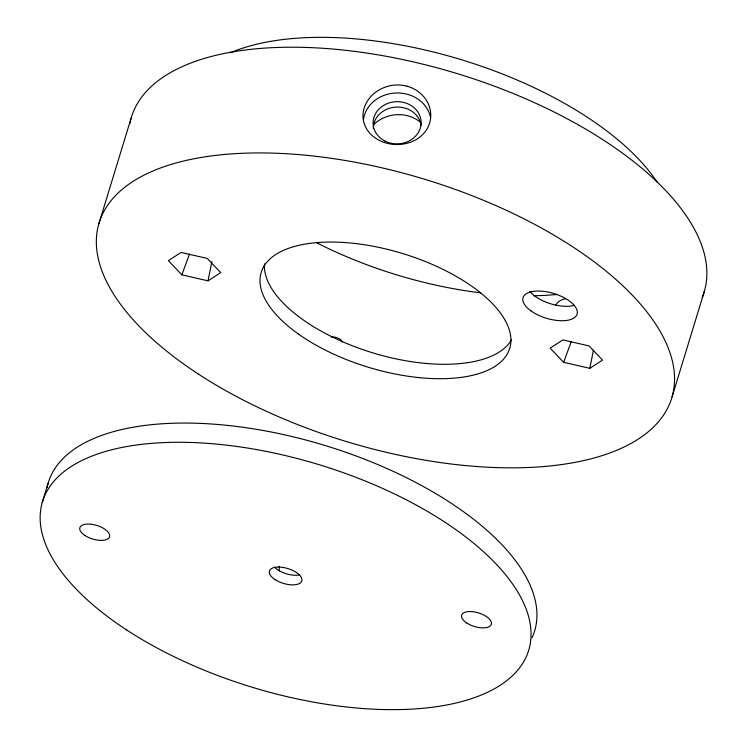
<?xml version="1.0" encoding="UTF-8"?>
<svg xmlns="http://www.w3.org/2000/svg" width="747" height="747" viewBox="0 0 747 747"><rect width="100%" height="100%" fill="white"/><g stroke="black" fill="none" stroke-linecap="round" stroke-linejoin="round"><path stroke-width="1.12" d="M208.021 280.844L220.729 272.636L207.274 258.434L181.091 252.439L168.374 260.638L181.838 274.84L208.021 280.844L211.868 261.553M589.803 368.327L602.521 360.119L589.056 345.917L562.883 339.913L550.166 348.121L563.63 362.323L589.803 368.327L593.435 350.166M98.809 223.904L131.127 118.194M42.224 502.535L48.107 483.318M672.085 396.862L704.412 291.153M181.838 274.84L189.505 254.055M563.63 362.323L571.296 341.528M407.068 86.222L404.043 85.531A33.914 29.675 -4.7 0 0 391.605 85.419L388.533 86.101A33.951 29.413 -10 0 0 374.77 92.899L372.501 94.869A33.69 28.816 -15 0 0 364.004 122.938L364.919 125.496A33.951 29.413 -10 0 0 373.295 136.505L375.638 138.232A33.914 29.675 -4.7 0 0 386.619 143.172L389.645 143.863A33.914 29.908 0.9 0 0 402.091 144.227L405.163 143.732A33.951 30.095 6.8 0 0 418.955 137.747L421.233 135.907A33.69 29.955 12.9 0 0 429.721 107.82L428.815 105.131A33.951 30.095 6.8 0 0 420.402 93.319L418.059 91.442A33.914 29.908 0.9 0 0 407.078 86.185M279.154 566.31L279.313 570.904M420.636 122.377A34.007 30.141 6.8 0 0 419.048 121.135L416.518 119.455A33.914 29.908 0.9 0 0 408.058 115.869L405.033 115.178A33.914 29.675 -4.7 0 0 395.695 114.739L392.586 115.15A33.998 29.45 -10 0 0 383.641 117.886L380.858 119.268A33.764 28.881 -15 0 0 373.481 124.721M363.472 119.399A33.895 29.787 -1.9 0 1 396.536 92.983A33.895 29.787 -1.9 0 1 430.589 117.895M129.829 123.647A299.407 136.86 17 0 1 456.641 73.439A299.407 136.86 17 0 1 702.208 297.502M230.524 52.729A254.213 116.205 17 0 1 460.918 59.573A254.213 116.205 17 0 1 657.164 182.193M557.43 294.421A237.266 108.455 17 0 1 533.862 295.756M480.835 292.852A237.266 108.455 17 0 1 316.457 242.654M574.088 305.411A28.246 12.914 17 0 1 529.959 291.489M511.564 339.773A129.931 59.396 17 0 1 372.062 352.631A129.931 59.396 17 0 1 264.494 263.803M331.154 337.13A6.779 3.1 17 0 1 338.176 338.186A6.779 3.1 17 0 1 342.163 342.033M373.285 128.307A24.007 21.093 -1.9 0 1 395.751 107.11A24.007 21.093 -1.9 0 1 421.093 125.244M555.833 305.336A33.895 15.491 17 0 1 565.647 298.679M47.033 487.763A254.213 116.205 17 0 1 327.065 446.118A254.213 116.205 17 0 1 532.079 637.667M299.258 574.957A16.948 7.75 17 0 1 274.504 567.15M198.431 374.107A299.407 136.86 17 0 0 669.891 403.212A299.407 136.86 17 0 0 288.015 153.826A299.407 136.86 17 0 0 198.431 374.107M531.117 310.985A28.246 12.914 17 0 0 576.544 315.402A28.246 12.914 17 0 0 542.593 291.237A28.246 12.914 17 0 0 531.117 310.985M298.212 333.89A129.931 59.396 17 0 0 507.157 354.19A129.931 59.396 17 0 0 350.987 243.064A129.931 59.396 17 0 0 298.212 333.89M385.078 141.118A24.007 21.093 -1.9 0 0 421.121 122.611A24.007 21.093 -1.9 0 0 385.135 104.571A24.007 21.093 -1.9 0 0 385.078 141.118M126.813 630.066A254.213 116.205 17 0 0 527.111 654.783A254.213 116.205 17 0 0 202.876 443.036A254.213 116.205 17 0 0 126.813 630.066M275.288 579.747A16.948 7.75 17 0 0 301.76 581.063A16.948 7.75 17 0 0 279.752 567.085A16.948 7.75 17 0 0 275.288 579.747M84.906 535.468A15.538 7.106 17 0 0 109.445 537.093A15.538 7.106 17 0 0 89.771 524.105A15.538 7.106 17 0 0 84.906 535.468M466.698 622.951A15.538 7.106 17 0 0 491.227 624.576A15.538 7.106 17 0 0 471.562 611.588A15.538 7.106 17 0 0 466.698 622.951"/></g></svg>
